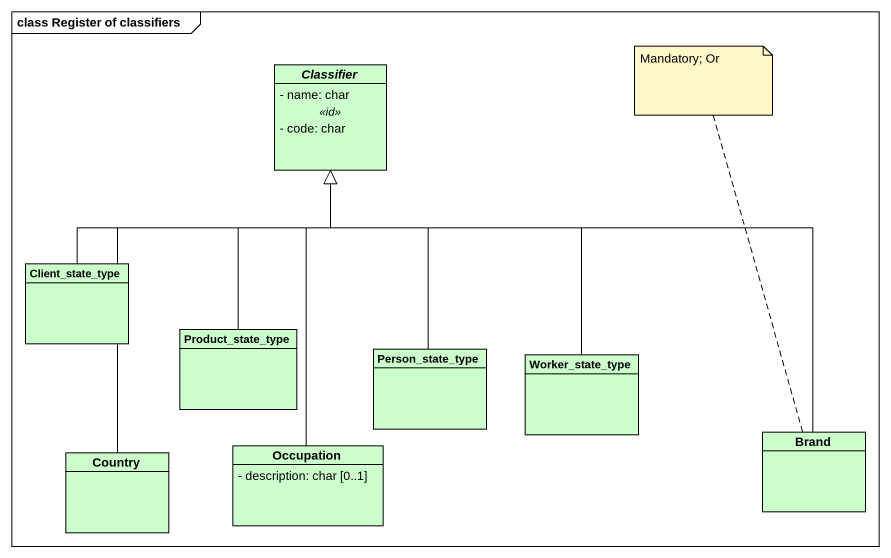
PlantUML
@startuml
mainframe class Register of classifiers
hide circle
hide empty members
skinparam classAttributeIconSize 0
abstract class Classifier #CCFFCC {
  - name: char
  .. <<id>> ..
  - code: char
}
class Client_state_type #CCFFCC
class Product_state_type #CCFFCC
class Person_state_type #CCFFCC
class Worker_state_type #CCFFCC
class Country #CCFFCC
class Occupation #CCFFCC {
  - description: char [0..1]
}
class Brand #CCFFCC
Client_state_type -up-|> Classifier
Product_state_type -up-|> Classifier
Person_state_type -up-|> Classifier
Worker_state_type -up-|> Classifier
Country -up-|> Classifier
Occupation -up-|> Classifier
Brand -up-|> Classifier
note top of Brand : Mandatory; Or
@enduml
